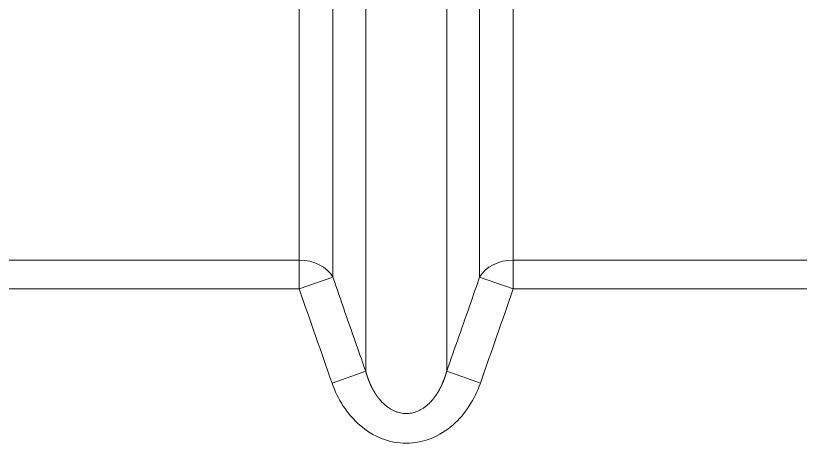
# Model space of a CAD drawing. Header units: millimetres. Extents: x 4664 to 8864, y -38 to 2932.
# Drawn here: x 7889.47 to 7917.31, y 2151.75 to 2166.92 of the extents above; entities that cross this region are included whole.
import ezdxf

# ---------------------------------------------------------------- set-up
doc = ezdxf.new("R2010")
doc.units = ezdxf.units.MM

msp = doc.modelspace()

# ---------------------------------------------------------------- linework, layer by layer
at = {"lineweight": 5}
for p, q in [((7899.528, 2157.228), (7899.528, 2180.855)), ((7900.722, 2180.493), (7900.722, 2157.639)), ((7907.12, 2178.545), (7907.12, 2157.228)), ((7905.926, 2157.639), (7905.926, 2178.158)), ((7901.887, 2172.707), (7901.887, 2154.304)), ((7904.76, 2172.707), (7904.76, 2154.304)), ((7888.472, 2158.247), (7899.528, 2158.247)), ((7907.12, 2158.247), (7918.176, 2158.247)), ((7900.722, 2157.639), (7899.528, 2157.228)), ((7905.926, 2157.639), (7907.12, 2157.228)), ((7899.528, 2157.228), (7888.472, 2157.228)), ((7918.176, 2157.228), (7907.12, 2157.228)), ((7901.887, 2154.304), (7900.693, 2153.884)), ((7904.76, 2154.304), (7905.955, 2153.884))]:
    msp.add_line(p, q, dxfattribs=at)
for centre, start_param, end_param in [((7899.528, 2157.228), 3.557424, 4.712389), ((7907.12, 2157.228), 4.712389, 5.867354)]:
    msp.add_ellipse(centre, major_axis=(-1.306, 0), ratio=0.780444, start_param=start_param, end_param=end_param, dxfattribs=at)
for points, knots in [([(7900.722, 2157.639), (7901.007, 2156.816), (7901.293, 2155.994), (7901.683, 2154.883), (7901.785, 2154.594), (7901.887, 2154.304)], [0, 0, 0, 0, 0.739335, 0.739335, 1, 1, 1, 1]), ([(7904.76, 2154.304), (7905.05, 2155.125), (7905.338, 2155.947), (7905.725, 2157.059), (7905.825, 2157.349), (7905.926, 2157.639)], [0, 0, 0, 0, 0.739335, 0.739335, 1, 1, 1, 1]), ([(7901.887, 2154.304), (7901.888, 2154.301), (7901.89, 2154.296), (7901.892, 2154.287), (7901.894, 2154.279), (7901.897, 2154.27), (7901.899, 2154.262), (7901.902, 2154.253), (7901.904, 2154.245), (7901.907, 2154.236), (7901.909, 2154.228), (7901.912, 2154.219), (7901.914, 2154.211), (7901.917, 2154.203), (7901.919, 2154.194), (7901.922, 2154.186), (7901.924, 2154.178), (7901.927, 2154.17), (7901.93, 2154.161), (7901.932, 2154.153), (7901.935, 2154.145), (7901.937, 2154.137), (7901.94, 2154.129), (7901.943, 2154.121), (7901.946, 2154.113), (7901.948, 2154.105), (7901.951, 2154.097), (7901.954, 2154.089), (7901.956, 2154.081), (7901.959, 2154.073), (7901.962, 2154.065), (7901.965, 2154.057), (7901.968, 2154.049), (7901.971, 2154.041), (7901.973, 2154.033), (7901.976, 2154.026), (7901.979, 2154.018), (7901.982, 2154.01), (7901.985, 2154.002), (7901.988, 2153.995), (7901.991, 2153.987), (7901.994, 2153.979), (7901.997, 2153.972), (7902, 2153.964), (7902.003, 2153.957), (7902.006, 2153.949), (7902.009, 2153.942), (7902.012, 2153.934), (7902.015, 2153.927), (7902.018, 2153.919), (7902.021, 2153.912), (7902.024, 2153.905), (7902.027, 2153.897), (7902.03, 2153.89), (7902.033, 2153.883), (7902.036, 2153.875), (7902.04, 2153.868), (7902.043, 2153.861), (7902.046, 2153.854), (7902.049, 2153.847), (7902.052, 2153.84), (7902.055, 2153.832), (7902.059, 2153.825), (7902.062, 2153.818), (7902.065, 2153.811), (7902.068, 2153.804), (7902.072, 2153.797), (7902.075, 2153.79), (7902.078, 2153.783), (7902.081, 2153.777), (7902.085, 2153.77), (7902.088, 2153.763), (7902.091, 2153.756), (7902.095, 2153.749), (7902.098, 2153.743), (7902.101, 2153.736), (7902.105, 2153.729), (7902.108, 2153.722), (7902.112, 2153.716), (7902.115, 2153.709), (7902.118, 2153.703), (7902.122, 2153.696), (7902.125, 2153.689), (7902.129, 2153.683), (7902.132, 2153.676), (7902.136, 2153.67), (7902.139, 2153.663), (7902.143, 2153.657), (7902.146, 2153.651), (7902.15, 2153.644), (7902.153, 2153.638), (7902.157, 2153.632), (7902.16, 2153.625), (7902.164, 2153.619), (7902.167, 2153.613), (7902.171, 2153.607), (7902.174, 2153.6), (7902.178, 2153.594), (7902.181, 2153.588), (7902.185, 2153.582), (7902.189, 2153.576), (7902.192, 2153.57), (7902.196, 2153.564), (7902.199, 2153.558), (7902.203, 2153.552), (7902.207, 2153.546), (7902.21, 2153.54), (7902.214, 2153.534), (7902.218, 2153.528), (7902.221, 2153.523), (7902.225, 2153.517), (7902.229, 2153.511), (7902.232, 2153.505), (7902.236, 2153.499), (7902.24, 2153.494), (7902.244, 2153.488), (7902.247, 2153.482), (7902.251, 2153.477), (7902.255, 2153.471), (7902.259, 2153.466), (7902.262, 2153.46), (7902.266, 2153.455), (7902.27, 2153.449), (7902.274, 2153.444), (7902.277, 2153.438), (7902.281, 2153.433), (7902.285, 2153.427), (7902.289, 2153.422), (7902.293, 2153.417), (7902.296, 2153.411), (7902.3, 2153.406), (7902.304, 2153.401), (7902.308, 2153.396), (7902.312, 2153.39), (7902.315, 2153.385), (7902.319, 2153.38), (7902.323, 2153.375), (7902.327, 2153.37), (7902.331, 2153.365), (7902.335, 2153.36), (7902.339, 2153.355), (7902.343, 2153.35), (7902.346, 2153.345), (7902.35, 2153.34), (7902.354, 2153.335), (7902.358, 2153.33), (7902.362, 2153.325), (7902.392, 2153.288), (7902.449, 2153.222), (7902.539, 2153.134), (7902.631, 2153.056), (7902.726, 2152.988), (7902.823, 2152.93), (7902.921, 2152.883), (7903.021, 2152.847), (7903.122, 2152.821), (7903.223, 2152.805), (7903.321, 2152.8), (7903.416, 2152.804), (7903.508, 2152.817), (7903.6, 2152.839), (7903.691, 2152.869), (7903.781, 2152.908), (7903.87, 2152.956), (7903.958, 2153.013), (7904.044, 2153.078), (7904.127, 2153.151), (7904.208, 2153.233), (7904.262, 2153.295), (7904.292, 2153.332), (7904.299, 2153.342), (7904.307, 2153.351), (7904.314, 2153.361), (7904.322, 2153.371), (7904.329, 2153.381), (7904.337, 2153.391), (7904.344, 2153.401), (7904.351, 2153.411), (7904.359, 2153.422), (7904.366, 2153.432), (7904.374, 2153.443), (7904.381, 2153.453), (7904.388, 2153.464), (7904.395, 2153.475), (7904.403, 2153.486), (7904.41, 2153.497), (7904.417, 2153.508), (7904.424, 2153.519), (7904.431, 2153.53), (7904.438, 2153.542), (7904.445, 2153.553), (7904.452, 2153.565), (7904.459, 2153.576), (7904.466, 2153.588), (7904.473, 2153.6), (7904.48, 2153.612), (7904.487, 2153.624), (7904.494, 2153.636), (7904.501, 2153.649), (7904.508, 2153.661), (7904.514, 2153.674), (7904.521, 2153.686), (7904.528, 2153.699), (7904.534, 2153.712), (7904.541, 2153.725), (7904.547, 2153.738), (7904.554, 2153.751), (7904.56, 2153.764), (7904.567, 2153.777), (7904.573, 2153.791), (7904.579, 2153.804), (7904.586, 2153.818), (7904.592, 2153.831), (7904.598, 2153.845), (7904.604, 2153.859), (7904.61, 2153.873), (7904.617, 2153.887), (7904.623, 2153.901), (7904.629, 2153.916), (7904.634, 2153.93), (7904.64, 2153.945), (7904.646, 2153.959), (7904.652, 2153.974), (7904.658, 2153.989), (7904.663, 2154.004), (7904.669, 2154.018), (7904.674, 2154.034), (7904.68, 2154.049), (7904.685, 2154.064), (7904.691, 2154.079), (7904.696, 2154.095), (7904.702, 2154.11), (7904.707, 2154.126), (7904.712, 2154.142), (7904.717, 2154.158), (7904.722, 2154.173), (7904.727, 2154.189), (7904.732, 2154.206), (7904.737, 2154.222), (7904.742, 2154.238), (7904.747, 2154.255), (7904.751, 2154.271), (7904.756, 2154.288), (7904.759, 2154.299), (7904.76, 2154.304)], [0, 0, 0, 0, 0.002039, 0.004073, 0.006102, 0.008127, 0.010147, 0.012163, 0.014174, 0.016181, 0.018183, 0.020181, 0.022174, 0.024162, 0.026146, 0.028125, 0.0301, 0.03207, 0.034036, 0.035997, 0.037953, 0.039905, 0.041852, 0.043795, 0.045733, 0.047667, 0.049596, 0.051521, 0.053441, 0.055357, 0.057268, 0.059174, 0.061076, 0.062974, 0.064867, 0.066755, 0.068639, 0.070518, 0.072393, 0.074263, 0.076129, 0.07799, 0.079847, 0.081699, 0.083547, 0.08539, 0.087229, 0.089063, 0.090893, 0.092718, 0.094539, 0.096355, 0.098167, 0.099974, 0.101777, 0.103575, 0.105369, 0.107158, 0.108943, 0.110723, 0.112499, 0.11427, 0.116037, 0.1178, 0.119558, 0.121311, 0.12306, 0.124805, 0.126545, 0.128281, 0.130012, 0.131739, 0.133461, 0.135179, 0.136892, 0.138601, 0.140306, 0.142006, 0.143702, 0.145393, 0.14708, 0.148763, 0.150441, 0.152114, 0.153784, 0.155449, 0.157109, 0.158765, 0.160417, 0.162064, 0.163707, 0.165345, 0.16698, 0.168609, 0.170235, 0.171856, 0.173472, 0.175085, 0.176693, 0.178296, 0.179895, 0.18149, 0.183081, 0.184667, 0.186249, 0.187826, 0.189399, 0.190968, 0.192533, 0.194093, 0.195649, 0.197201, 0.198748, 0.200291, 0.20183, 0.203364, 0.204894, 0.20642, 0.207942, 0.209459, 0.210972, 0.212481, 0.213985, 0.215485, 0.216982, 0.218473, 0.219961, 0.221444, 0.222923, 0.224398, 0.225869, 0.227335, 0.228797, 0.230255, 0.231709, 0.233159, 0.234604, 0.236045, 0.237482, 0.238915, 0.240344, 0.241769, 0.243189, 0.244605, 0.246018, 0.247426, 0.248829, 0.250229, 0.279528, 0.307612, 0.334557, 0.360447, 0.385382, 0.40947, 0.432836, 0.455616, 0.477954, 0.500009, 0.520088, 0.540394, 0.561045, 0.582154, 0.603826, 0.626159, 0.64924, 0.673149, 0.697957, 0.723726, 0.750512, 0.753234, 0.755971, 0.758723, 0.761492, 0.764276, 0.767076, 0.769891, 0.772722, 0.77557, 0.778433, 0.781312, 0.784207, 0.787118, 0.790045, 0.792989, 0.795948, 0.798924, 0.801915, 0.804923, 0.807948, 0.810988, 0.814045, 0.817118, 0.820208, 0.823313, 0.826436, 0.829575, 0.83273, 0.835902, 0.83909, 0.842295, 0.845516, 0.848754, 0.852009, 0.85528, 0.858568, 0.861873, 0.865195, 0.868533, 0.871888, 0.875259, 0.878648, 0.882053, 0.885475, 0.888914, 0.89237, 0.895843, 0.899333, 0.902839, 0.906363, 0.909903, 0.913461, 0.917035, 0.920627, 0.924235, 0.927861, 0.931504, 0.935163, 0.93884, 0.942534, 0.946245, 0.949973, 0.953718, 0.95748, 0.96126, 0.965056, 0.96887, 0.972701, 0.976549, 0.980415, 0.984297, 0.988197, 0.992114, 0.996048, 1, 1, 1, 1]), ([(7905.955, 2153.884), (7905.854, 2153.598), (7905.725, 2153.328), (7905.399, 2152.825), (7905.201, 2152.591), (7904.749, 2152.197), (7904.488, 2152.033), (7903.935, 2151.81), (7903.631, 2151.748), (7903.032, 2151.746), (7902.729, 2151.805), (7902.169, 2152.027), (7901.909, 2152.19), (7901.453, 2152.584), (7901.255, 2152.817), (7900.926, 2153.322), (7900.794, 2153.597), (7900.693, 2153.884)], [0, 0, 0, 0, 0.125, 0.125, 0.25, 0.25, 0.375, 0.375, 0.5, 0.5, 0.625, 0.625, 0.75, 0.75, 0.875, 0.875, 1, 1, 1, 1])]:
    msp.add_open_spline(points, degree=3, knots=knots, dxfattribs=at)
for points in [[(7900.693, 2153.884), (7900.301, 2154.997), (7899.912, 2156.112), (7899.528, 2157.228)], [(7907.12, 2157.228), (7906.736, 2156.112), (7906.347, 2154.997), (7905.955, 2153.884)]]:
    msp.add_open_spline(points, degree=3, dxfattribs=at)

doc.saveas('drawing.dxf')
